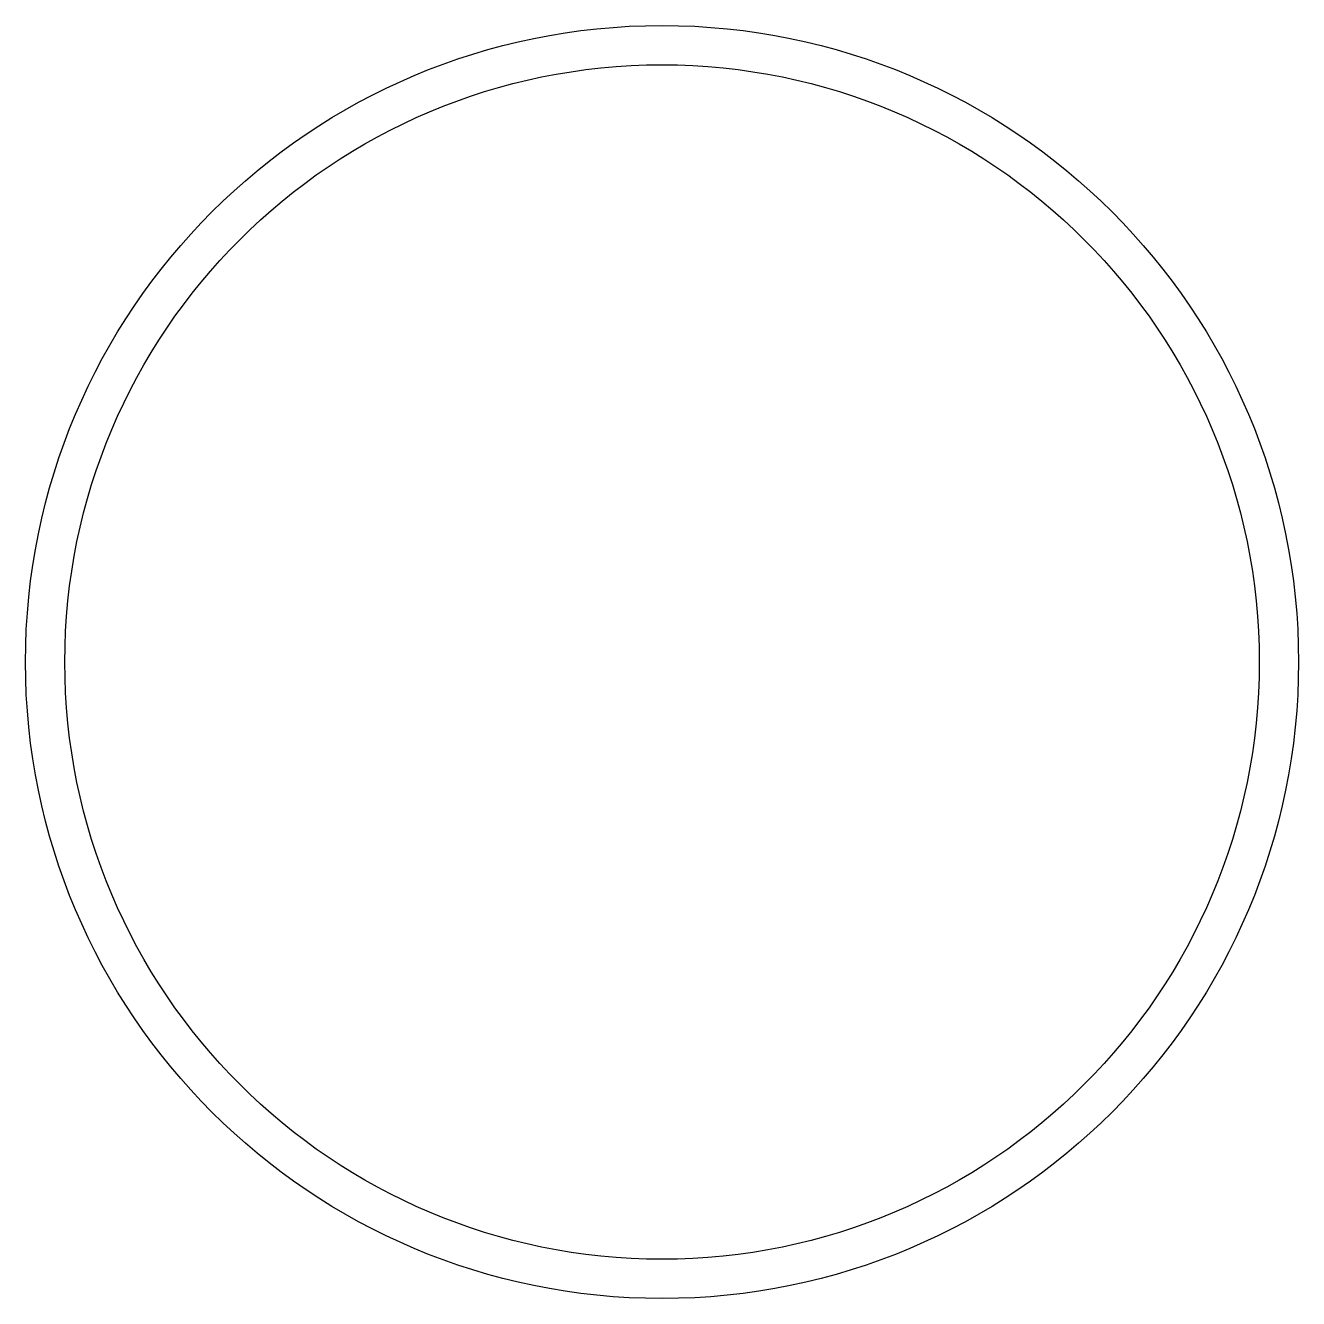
# Model space of a CAD drawing. Extents: x 9977 to 10463, y 8919 to 9404.
import ezdxf

# ---------------------------------------------------------------- set-up
doc = ezdxf.new("R2010")
doc.units = 0
doc.layers.add('KADRBM', color=7, linetype='CONTINUOUS')

msp = doc.modelspace()

# ---------------------------------------------------------------- linework, layer by layer
at = {"layer": 'KADRBM'}
for radius in [242.83, 227.83]:
    msp.add_circle((10220.2, 9161.44), radius, dxfattribs=at)

doc.saveas('drawing.dxf')
